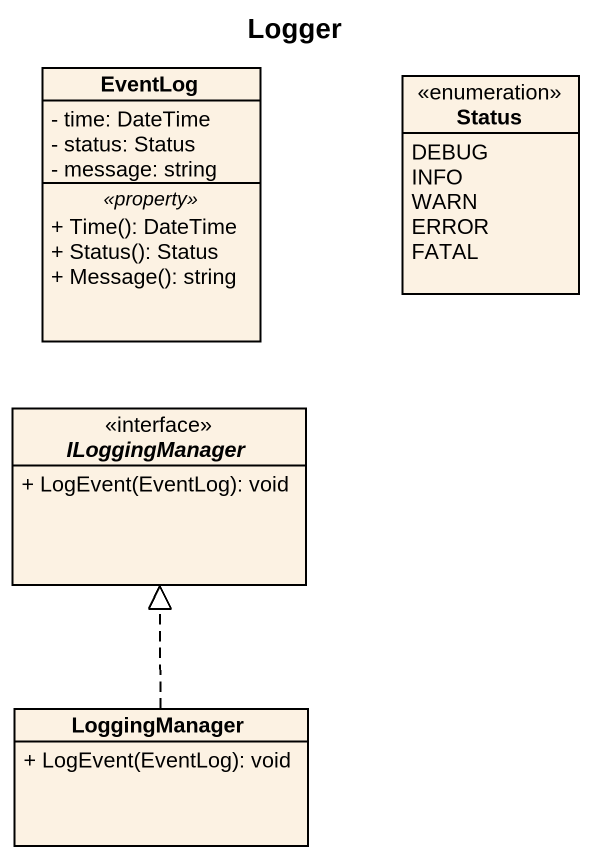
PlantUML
@startuml
title Logger
hide circle
hide empty members
skinparam classAttributeIconSize 0
class EventLog {
  - time: DateTime
  - status: Status
  - message: string
  .. <<property>> ..
  + Time(): DateTime
  + Status(): Status
  + Message(): string
}
enum Status {
  DEBUG
  INFO
  WARN
  ERROR
  FATAL
}
interface ILoggingManager {
  + LogEvent(EventLog): void
}
class LoggingManager {
  + LogEvent(EventLog): void
}
LoggingManager .up.|> ILoggingManager
@enduml
